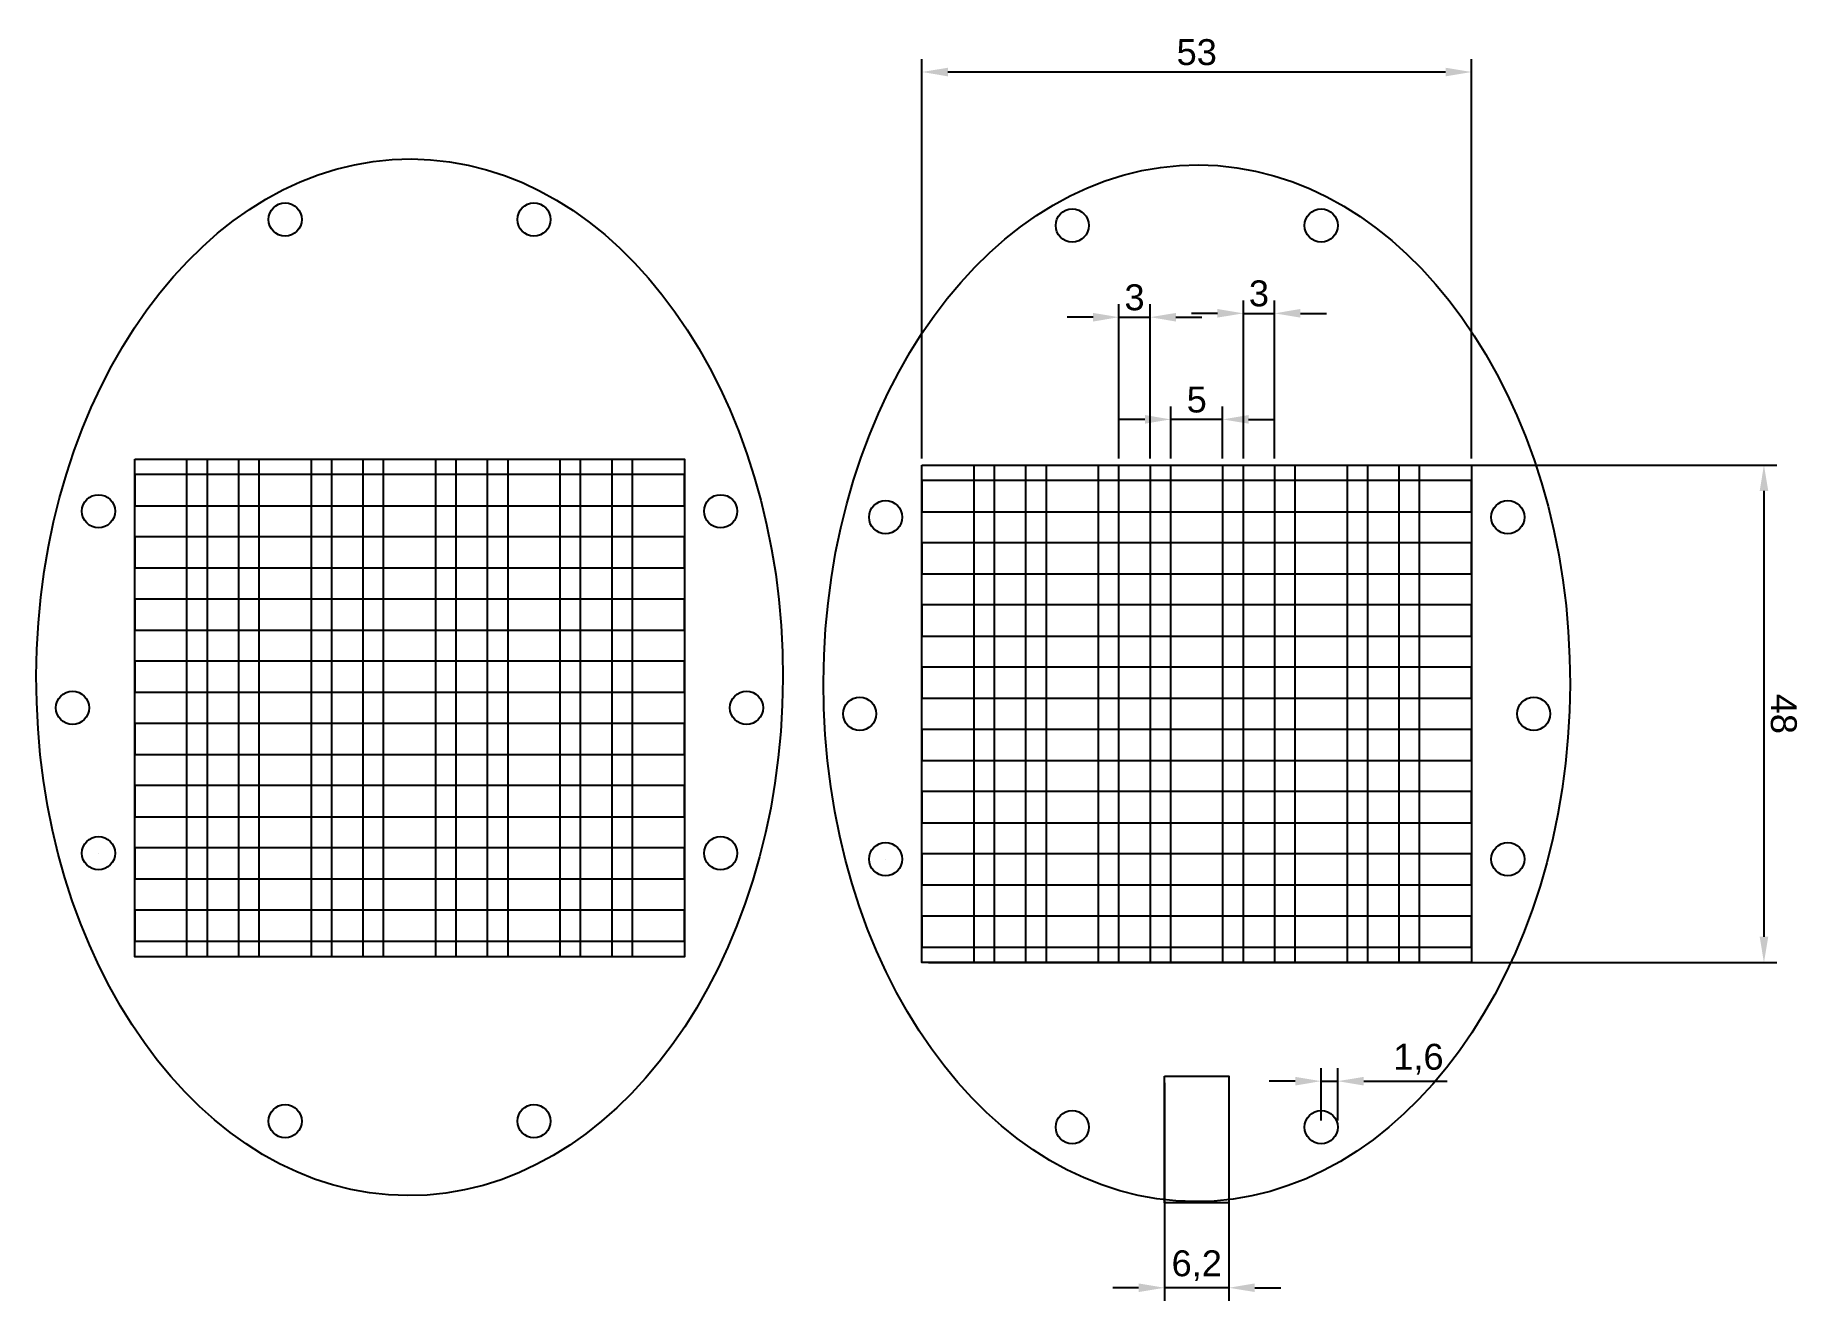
# Model space of a CAD drawing. Header units: millimetres. Extents: x 12 to 182, y -8 to 114.
import ezdxf

# ---------------------------------------------------------------- set-up
doc = ezdxf.new("R2010")
doc.units = ezdxf.units.MM
doc.styles.get("Standard").update_dxf_attribs({"font": 'arial.ttf'})
doc.dimstyles.new('ISO-25', dxfattribs={"dimtxt": 2.5, "dimasz": 2.5, "dimexe": 1.25, "dimexo": 0.625, "dimtad": 1, "dimtxsty": 'Standard', "dimcen": 2.5, "dimadec": 0, "dimazin": 0, "dimtfac": 1, "dimtmove": 0, "dimatfit": 3, "dimfxl": 1, "dimarcsym": 0})

# ---------------------------------------------------------------- blocks, each defined once
blk = doc.blocks.new('*D1')
at = {"color": 0, "lineweight": -2, "transparency": 16777216}
for p, q in [((98.2, 72.14), (180.03, 72.14)), ((178.78, 69.64), (178.78, 26.64)), ((98.2, 24.14), (180.03, 24.14))]:
    blk.add_line(p, q, dxfattribs=at)
at = {"color": 0, "transparency": 16777216}
for points in [[(179.2, 69.64), (178.37, 69.64), (178.78, 72.14)], [(179.2, 26.64), (178.37, 26.64), (178.78, 24.14)]]:
    blk.add_solid(points, dxfattribs=at)
at = {"layer": 'Defpoints', "color": 0, "transparency": 16777216}
for p in [(97.58, 72.14), (97.58, 24.14), (178.78, 24.14)]:
    blk.add_point(p, dxfattribs=at)
at = {"color": 0, "transparency": 16777216, "insert": (180.68, 48.14), "char_height": 2.5, "attachment_point": 5, "rotation": 270}
blk.add_mtext('48', dxfattribs=at)
blk = doc.blocks.new('*D2')
at = {"color": 0, "lineweight": -2, "transparency": 16777216}
for p, q in [((97.58, 72.77), (97.58, 111.3)), ((150.58, 72.77), (150.58, 111.3)), ((100.08, 110.05), (148.08, 110.05))]:
    blk.add_line(p, q, dxfattribs=at)
at = {"color": 0, "transparency": 16777216}
for points in [[(100.08, 110.46), (100.08, 109.63), (97.58, 110.05)], [(148.08, 110.46), (148.08, 109.63), (150.58, 110.05)]]:
    blk.add_solid(points, dxfattribs=at)
at = {"layer": 'Defpoints', "color": 0, "transparency": 16777216}
for p in [(150.58, 110.05), (97.58, 72.14), (150.58, 72.14)]:
    blk.add_point(p, dxfattribs=at)
at = {"color": 0, "transparency": 16777216, "insert": (124.08, 111.95), "char_height": 2.5, "attachment_point": 5}
blk.add_mtext('53', dxfattribs=at)
blk = doc.blocks.new('*D3')
at = {"color": 0, "lineweight": -2, "transparency": 16777216}
for p, q in [((120.98, 12.56), (120.98, -8.47)), ((127.18, 12.56), (127.18, -8.47)), ((118.48, -7.22), (115.98, -7.22)), ((127.18, -7.22), (120.98, -7.22)), ((129.68, -7.22), (132.18, -7.22))]:
    blk.add_line(p, q, dxfattribs=at)
at = {"color": 0, "transparency": 16777216}
for points in [[(118.48, -6.8), (118.48, -7.63), (120.98, -7.22)], [(129.68, -6.8), (129.68, -7.63), (127.18, -7.22)]]:
    blk.add_solid(points, dxfattribs=at)
at = {"layer": 'Defpoints', "color": 0, "transparency": 16777216}
for p in [(120.98, 13.18), (127.18, 13.18), (120.98, -7.22)]:
    blk.add_point(p, dxfattribs=at)
at = {"color": 0, "transparency": 16777216, "insert": (124.08, -5.09), "char_height": 2.5, "attachment_point": 5}
blk.add_mtext('6,2', dxfattribs=at)
blk = doc.blocks.new('*D4')
at = {"color": 0, "lineweight": -2, "transparency": 16777216}
for p, q in [((136.08, 8.9), (136.08, 13.96)), ((137.68, 8.9), (137.68, 13.96)), ((133.58, 12.71), (131.08, 12.71)), ((136.08, 12.71), (137.68, 12.71)), ((140.18, 12.71), (148.24, 12.71))]:
    blk.add_line(p, q, dxfattribs=at)
at = {"color": 0, "transparency": 16777216}
for points in [[(133.58, 13.12), (133.58, 12.29), (136.08, 12.71)], [(140.18, 13.12), (140.18, 12.29), (137.68, 12.71)]]:
    blk.add_solid(points, dxfattribs=at)
at = {"layer": 'Defpoints', "color": 0, "transparency": 16777216}
for p in [(137.68, 12.71), (136.08, 8.27), (137.68, 8.27)]:
    blk.add_point(p, dxfattribs=at)
at = {"color": 0, "transparency": 16777216, "insert": (145.46, 14.83), "char_height": 2.5, "attachment_point": 5}
blk.add_mtext('1,6', dxfattribs=at)
blk = doc.blocks.new('*D6')
at = {"color": 0, "lineweight": -2, "transparency": 16777216}
for p, q in [((121.58, 72.77), (121.58, 77.79)), ((126.58, 72.77), (126.58, 77.79)), ((119.08, 76.54), (116.58, 76.54)), ((126.58, 76.54), (121.58, 76.54)), ((129.08, 76.54), (131.58, 76.54))]:
    blk.add_line(p, q, dxfattribs=at)
at = {"color": 0, "transparency": 16777216}
for points in [[(119.08, 76.96), (119.08, 76.13), (121.58, 76.54)], [(129.08, 76.96), (129.08, 76.13), (126.58, 76.54)]]:
    blk.add_solid(points, dxfattribs=at)
at = {"layer": 'Defpoints', "color": 0, "transparency": 16777216}
for p in [(121.58, 76.54), (121.58, 72.14, -1), (126.58, 72.14, -1)]:
    blk.add_point(p, dxfattribs=at)
at = {"color": 0, "transparency": 16777216, "insert": (124.08, 78.44), "char_height": 2.5, "attachment_point": 5}
blk.add_mtext('5', dxfattribs=at)
blk = doc.blocks.new('*D14')
at = {"color": 0, "lineweight": -2, "transparency": 16777216}
for p, q in [((116.58, 72.77), (116.58, 87.65)), ((119.58, 72.77), (119.58, 87.65)), ((114.08, 86.4), (111.58, 86.4)), ((116.58, 86.4), (119.58, 86.4)), ((122.08, 86.4), (124.58, 86.4))]:
    blk.add_line(p, q, dxfattribs=at)
at = {"color": 0, "transparency": 16777216}
for points in [[(114.08, 86.81), (114.08, 85.98), (116.58, 86.4)], [(122.08, 86.81), (122.08, 85.98), (119.58, 86.4)]]:
    blk.add_solid(points, dxfattribs=at)
at = {"layer": 'Defpoints', "color": 0, "transparency": 16777216}
for p in [(119.58, 86.4), (116.58, 72.14, -1), (119.58, 72.14, -1)]:
    blk.add_point(p, dxfattribs=at)
at = {"color": 0, "transparency": 16777216, "insert": (118.08, 88.3), "char_height": 2.5, "attachment_point": 5}
blk.add_mtext('3', dxfattribs=at)
blk = doc.blocks.new('*D15')
at = {"color": 0, "lineweight": -2, "transparency": 16777216}
for p, q in [((128.58, 72.77), (128.58, 88.02)), ((131.58, 72.77), (131.58, 88.02)), ((126.08, 86.77), (123.58, 86.77)), ((128.58, 86.77), (131.58, 86.77)), ((134.08, 86.77), (136.58, 86.77))]:
    blk.add_line(p, q, dxfattribs=at)
at = {"color": 0, "transparency": 16777216}
for points in [[(126.08, 87.19), (126.08, 86.36), (128.58, 86.77)], [(134.08, 87.19), (134.08, 86.36), (131.58, 86.77)]]:
    blk.add_solid(points, dxfattribs=at)
at = {"layer": 'Defpoints', "color": 0, "transparency": 16777216}
for p in [(131.58, 86.77), (128.58, 72.14, -1), (131.58, 72.14, -1)]:
    blk.add_point(p, dxfattribs=at)
at = {"color": 0, "transparency": 16777216, "insert": (130.08, 88.68), "char_height": 2.5, "attachment_point": 5}
blk.add_mtext('3', dxfattribs=at)

msp = doc.modelspace()

# ---------------------------------------------------------------- linework, layer by layer
for p, q in [((60.167, 72.715), (60.167, 72.715)), ((136.077, 72.14), (136.077, 72.14)), ((18.167, 34.696), (18.167, 34.696)), ((94.077, 34.121), (94.077, 34.121))]:
    msp.add_line(p, q)
for points, elevation in [([(21.667, 72.715), (74.667, 72.715), (74.667, 24.715), (21.667, 24.715)], 7), ([(21.667, 72.715), (26.667, 72.715), (26.667, 24.715), (21.667, 24.715)], 6), ([(28.667, 72.715), (31.667, 72.715), (31.667, 24.715), (28.667, 24.715)], 6), ([(33.667, 72.715), (38.667, 72.715), (38.667, 24.715), (33.667, 24.715)], 6), ([(40.667, 72.715), (43.667, 72.715), (43.667, 24.715), (40.667, 24.715)], 6), ([(45.667, 72.715), (50.667, 72.715), (50.667, 24.715), (45.667, 24.715)], 6), ([(52.667, 72.715), (55.667, 72.715), (55.667, 24.715), (52.667, 24.715)], 6), ([(57.667, 72.715), (62.667, 72.715), (62.667, 24.715), (57.667, 24.715)], 6), ([(64.667, 72.715), (67.667, 72.715), (67.667, 24.715), (64.667, 24.715)], 6), ([(69.667, 72.715), (74.667, 72.715), (74.667, 24.715), (69.667, 24.715)], 6), ([(97.577, 72.14), (150.577, 72.14), (150.577, 24.14), (97.577, 24.14)], 7), ([(97.577, 72.14), (102.577, 72.14), (102.577, 24.14), (97.577, 24.14)], 6), ([(104.577, 72.14), (107.577, 72.14), (107.577, 24.14), (104.577, 24.14)], 6), ([(109.577, 72.14), (114.577, 72.14), (114.577, 24.14), (109.577, 24.14)], 6), ([(116.577, 72.14), (119.577, 72.14), (119.577, 24.14), (116.577, 24.14)], 6), ([(121.577, 72.14), (126.577, 72.14), (126.577, 24.14), (121.577, 24.14)], 6), ([(128.577, 72.14), (131.577, 72.14), (131.577, 24.14), (128.577, 24.14)], 6), ([(133.577, 72.14), (138.577, 72.14), (138.577, 24.14), (133.577, 24.14)], 6), ([(140.577, 72.14), (143.577, 72.14), (143.577, 24.14), (140.577, 24.14)], 6), ([(145.577, 72.14), (150.577, 72.14), (150.577, 24.14), (145.577, 24.14)], 6), ([(74.667, 71.215), (21.667, 71.215), (21.667, 68.215), (74.667, 68.215)], 6), ([(150.577, 70.64), (97.577, 70.64), (97.577, 67.64), (150.577, 67.64)], 6), ([(74.667, 65.215), (21.667, 65.215), (21.667, 62.215), (74.667, 62.215)], 6), ([(150.577, 64.64), (97.577, 64.64), (97.577, 61.64), (150.577, 61.64)], 6), ([(74.667, 59.215), (21.667, 59.215), (21.667, 56.215), (74.667, 56.215)], 6), ([(150.577, 58.64), (97.577, 58.64), (97.577, 55.64), (150.577, 55.64)], 6), ([(74.667, 53.215), (21.667, 53.215), (21.667, 50.215), (74.667, 50.215)], 6), ([(150.577, 52.64), (97.577, 52.64), (97.577, 49.64), (150.577, 49.64)], 6), ([(74.667, 47.215), (21.667, 47.215), (21.667, 44.215), (74.667, 44.215)], 6), ([(150.577, 46.64), (97.577, 46.64), (97.577, 43.64), (150.577, 43.64)], 6), ([(74.667, 41.215), (21.667, 41.215), (21.667, 38.215), (74.667, 38.215)], 6), ([(150.577, 40.64), (97.577, 40.64), (97.577, 37.64), (150.577, 37.64)], 6), ([(74.667, 35.215), (21.667, 35.215), (21.667, 32.215), (74.667, 32.215)], 6), ([(150.577, 34.64), (97.577, 34.64), (97.577, 31.64), (150.577, 31.64)], 6), ([(74.667, 29.215), (21.667, 29.215), (21.667, 26.215), (74.667, 26.215)], 6), ([(150.577, 28.64), (97.577, 28.64), (97.577, 25.64), (150.577, 25.64)], 6), ([(120.977, 13.181), (127.177, 13.181), (127.177, 0.981), (120.977, 0.981)], 7)]:
    msp.add_lwpolyline(points, close=True, dxfattribs=dict(elevation=elevation))
for centre in [(36.167, 95.818), (60.167, 95.818), (112.077, 95.244), (136.077, 95.244), (18.167, 67.68), (78.167, 67.68), (94.077, 67.106), (154.077, 67.106), (15.667, 48.716), (80.667, 48.716), (91.577, 48.142), (156.577, 48.142), (18.167, 34.696), (78.167, 34.696), (94.077, 34.121), (154.077, 34.121), (36.167, 8.848), (60.167, 8.848), (112.077, 8.273), (136.077, 8.273)]:
    msp.add_circle(centre, 1.6)
for centre in [(48.172, 51.665), (124.082, 51.091)]:
    msp.add_ellipse(centre, major_axis=(-0.175, -50), ratio=0.72)

# ---------------------------------------------------------------- dimensions: what is measured, and where the dimension line sits
for base, p1, p2, picture, middle in [((150.577, 110.047, 7), (97.577, 72.14, 7), (150.577, 72.14, 7), '*D2', (124.077, 111.949, 7)), ((131.577, 86.775, 7), (128.577, 72.14, 6), (131.577, 72.14, 6), '*D15', (130.077, 88.677, 7)), ((119.577, 86.395, 7), (116.577, 72.14, 6), (119.577, 72.14, 6), '*D14', (118.077, 88.297, 7)), ((121.577, 76.543, 7), (126.577, 72.14, 6), (121.577, 72.14, 6), '*D6', (124.077, 78.439, 7)), ((137.677, 12.706, 7), (136.077, 8.273, 7), (137.677, 8.273, 7), '*D4', (145.459, 14.833, 7)), ((120.977, -7.216, 7), (127.177, 13.181, 7), (120.977, 13.181, 7), '*D3', (124.077, -5.089, 7))]:
    dim = msp.add_linear_dim(base=base, p1=p1, p2=p2, dimstyle='ISO-25')
    dim.commit()
    dim.dimension.update_dxf_attribs({"geometry": picture, "text_midpoint": middle})
dim = msp.add_linear_dim(base=(178.783, 24.14, 7), p1=(97.577, 72.14, 7), p2=(97.577, 24.14, 7), angle=270, dimstyle='ISO-25')
dim.commit()
dim.dimension.update_dxf_attribs({"geometry": '*D1', "text_midpoint": (180.684, 48.14, 7)})

doc.saveas('drawing.dxf')
